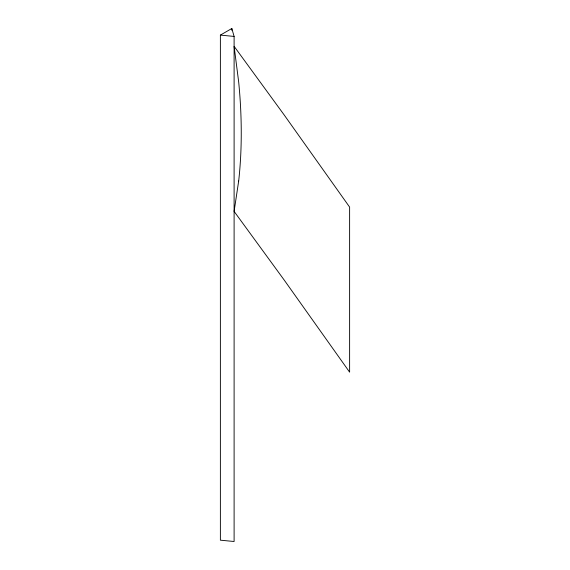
<?xml version="1.0" encoding="UTF-8"?>
<svg xmlns="http://www.w3.org/2000/svg" width="570" height="570" viewBox="0 0 570 570"><rect width="100%" height="100%" fill="white"/><g stroke="black" fill="none" stroke-linecap="round" stroke-linejoin="round"><path stroke-width="0.85" d="M220.383 35.105L231.819 28.5L234.106 36.423L234.106 541.5L220.383 540.182L220.383 35.105L234.106 36.423M231.819 28.5L231.819 30.281M238.68 181.011L234.106 211.385L284.038 279.827L349.617 372.153L349.617 207.095L284.038 114.762L234.106 46.327L238.68 81.98A507.4 292.952 60 0 1 238.68 181.011"/></g></svg>
